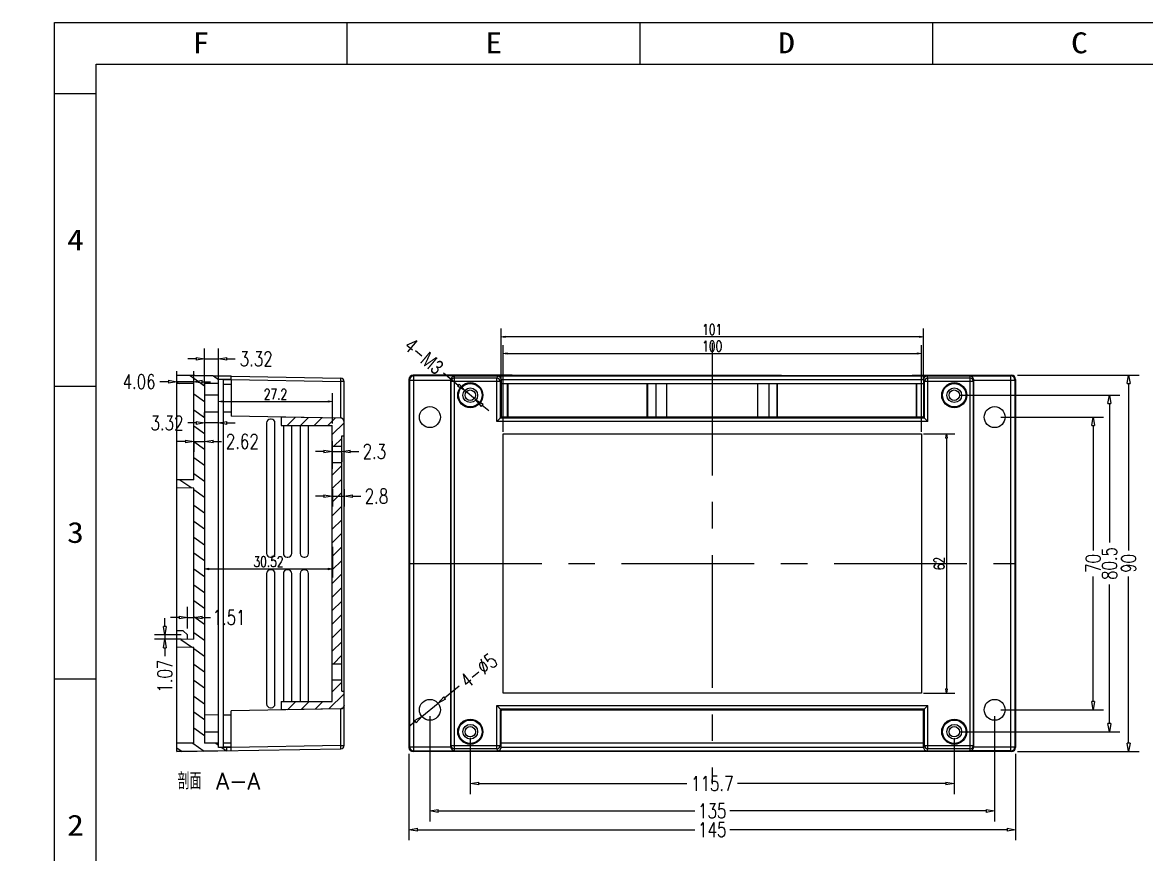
# Model space of a CAD drawing. Header units: millimetres. Extents: x 0 to 1526, y 0 to 688.
# Drawn here: x 1098.3 to 1367, y 489.3 to 688.3 of the extents above; entities that cross this region are included whole.
import ezdxf
from ezdxf.enums import TextEntityAlignment as Align

# ---------------------------------------------------------------- set-up
doc = ezdxf.new("R2010")
doc.units = ezdxf.units.MM
doc.header["$MEASUREMENT"] = 0
doc.linetypes.add('CENTER', pattern=[50.8, 31.75, -6.35, 6.35, -6.35])
doc.layers.get('0').update_dxf_attribs({"linetype": 'CONTINUOUS'})
doc.layers.get('Defpoints').update_dxf_attribs({"linetype": 'CONTINUOUS'})
doc.layers.add('02___PRT_ALL_AXES', color=7, linetype='CONTINUOUS')
doc.layers.add('dim', color=3, linetype='CONTINUOUS')
doc.styles.add('romans', font='romans.shx', dxfattribs={"width": 0.75, "bigfont": 'fangsong.shx'})
doc.styles.get("Standard").update_dxf_attribs({"font": 'txt', "bigfont": 'gbcbig.shx'})
doc.styles.add('TEXTSTYLE_0', font='txt', dxfattribs={"width": 0.8})
doc.dimstyles.new('D2', dxfattribs={"dimtxt": 2.5, "dimasz": 1, "dimexe": 2, "dimexo": 0.5, "dimgap": 0.5, "dimtad": 1, "dimzin": 0, "dimdsep": 46, "dimtxsty": 'romans', "dimblk": 'CLOSEDBLANK', "dimcen": 0, "dimclrd": 4, "dimclre": 4, "dimclrt": 3, "dimadec": 0, "dimazin": 0, "dimtfac": 1, "dimtdec": 4, "dimtofl": 0, "dimtmove": 0, "dimatfit": 3, "dimfxl": 0, "dimtolj": 1, "dimtzin": 0, "dimarcsym": 0})
doc.dimstyles.new('MSTD', dxfattribs={"dimtxt": 3.5, "dimasz": 2, "dimexe": 2.5, "dimexo": 1.5, "dimgap": 1, "dimtad": 0, "dimzin": 0, "dimdsep": 46, "dimtxsty": 'romans', "dimblk": 'CLOSEDBLANK', "dimcen": 0, "dimclrd": 92, "dimclre": 92, "dimclrt": 3, "dimadec": 0, "dimazin": 0, "dimtfac": 1, "dimtdec": 4, "dimtofl": 0, "dimtmove": 0, "dimatfit": 3, "dimfxl": 0, "dimtolj": 1, "dimtzin": 0, "dimarcsym": 0})

# ---------------------------------------------------------------- blocks, each defined once
blk = doc.blocks.new('_ClosedBlank')
at = {"color": 0, "linetype": 'ByBlock', "lineweight": -2}
for p, q in [((-1, 0.17), (0, 0)), ((-1, 0.17), (-1, -0.17)), ((0, 0), (-1, -0.17))]:
    blk.add_line(p, q, dxfattribs=at)
blk = doc.blocks.new('*D30')
at = {"layer": 'Defpoints', "color": 0}
for p in [(1174.7, 586.85), (1174.7, 585.7), (1172.4, 580.06)]:
    blk.add_point(p, dxfattribs=at)
at = {"layer": 'dim', "color": 92, "lineweight": -2}
for p, q in [((1172.4, 581.56), (1172.4, 588.2)), ((1170.4, 585.7), (1168.4, 585.7)), ((1172.4, 585.7), (1174.7, 585.7)), ((1174.7, 585.35), (1174.7, 583.2)), ((1176.7, 585.7), (1178.7, 585.7))]:
    blk.add_line(p, q, dxfattribs=at)
at = {"layer": 'dim', "color": 92, "lineweight": -2, "xscale": 2, "yscale": 2, "zscale": 2}
blk.add_blockref('_ClosedBlank', (1172.4, 585.7), dxfattribs=at)
at = {"layer": 'dim', "color": 92, "lineweight": -2, "xscale": 2, "yscale": 2, "zscale": 2, "rotation": 180}
blk.add_blockref('_ClosedBlank', (1174.7, 585.7), dxfattribs=at)
at = {"layer": 'dim', "color": 3, "insert": (1182.45, 585.7), "char_height": 3.5, "attachment_point": 5, "style": 'romans'}
blk.add_mtext('2.3', dxfattribs=at)
blk = doc.blocks.new('*D34')
at = {"layer": 'Defpoints', "color": 0}
for p in [(1172.4, 578.22), (1175.2, 578.22), (1175.2, 575.02)]:
    blk.add_point(p, dxfattribs=at)
at = {"layer": 'dim', "color": 92, "lineweight": -2}
for p, q in [((1170.4, 575.02), (1168.4, 575.02)), ((1172.4, 576.72), (1172.4, 572.52)), ((1172.4, 575.02), (1175.2, 575.02)), ((1175.2, 576.72), (1175.2, 572.52)), ((1177.2, 575.02), (1179.2, 575.02))]:
    blk.add_line(p, q, dxfattribs=at)
at = {"layer": 'dim', "color": 92, "lineweight": -2, "xscale": 2, "yscale": 2, "zscale": 2}
blk.add_blockref('_ClosedBlank', (1172.4, 575.02), dxfattribs=at)
at = {"layer": 'dim', "color": 92, "lineweight": -2, "xscale": 2, "yscale": 2, "zscale": 2, "rotation": 180}
blk.add_blockref('_ClosedBlank', (1175.2, 575.02), dxfattribs=at)
at = {"layer": 'dim', "color": 3, "insert": (1182.95, 575.02), "char_height": 3.5, "attachment_point": 5, "style": 'romans'}
blk.add_mtext('2.8', dxfattribs=at)
blk = doc.blocks.new('*D35')
at = {"layer": 'Defpoints', "color": 0}
for p in [(1139.26, 546.01), (1137.75, 541.86), (1139.26, 542.41)]:
    blk.add_point(p, dxfattribs=at)
at = {"layer": 'dim', "color": 92, "lineweight": -2}
for p, q in [((1137.75, 543.36), (1137.75, 548.51)), ((1139.26, 543.91), (1139.26, 548.51)), ((1135.75, 546.01), (1133.75, 546.01)), ((1137.75, 546.01), (1139.26, 546.01)), ((1141.26, 546.01), (1143.26, 546.01))]:
    blk.add_line(p, q, dxfattribs=at)
at = {"layer": 'dim', "color": 92, "lineweight": -2, "xscale": 2, "yscale": 2, "zscale": 2}
blk.add_blockref('_ClosedBlank', (1137.75, 546.01), dxfattribs=at)
at = {"layer": 'dim', "color": 92, "lineweight": -2, "xscale": 2, "yscale": 2, "zscale": 2, "rotation": 180}
blk.add_blockref('_ClosedBlank', (1139.26, 546.01), dxfattribs=at)
at = {"layer": 'dim', "color": 3, "insert": (1147.7, 546.01), "char_height": 3.5, "attachment_point": 5, "style": 'romans'}
blk.add_mtext('1.51', dxfattribs=at)
blk = doc.blocks.new('*D36')
at = {"layer": 'Defpoints', "color": 0}
for p in [(1145.2, 607.84), (1141.88, 600.11), (1145.2, 600.11)]:
    blk.add_point(p, dxfattribs=at)
at = {"layer": 'dim', "color": 92, "lineweight": -2}
for p, q in [((1141.88, 601.61), (1141.88, 610.34)), ((1145.2, 601.61), (1145.2, 610.34)), ((1139.88, 607.84), (1137.88, 607.84)), ((1141.88, 607.84), (1145.2, 607.84)), ((1147.2, 607.84), (1149.2, 607.84))]:
    blk.add_line(p, q, dxfattribs=at)
at = {"layer": 'dim', "color": 92, "lineweight": -2, "xscale": 2, "yscale": 2, "zscale": 2}
blk.add_blockref('_ClosedBlank', (1141.88, 607.84), dxfattribs=at)
at = {"layer": 'dim', "color": 92, "lineweight": -2, "xscale": 2, "yscale": 2, "zscale": 2, "rotation": 180}
blk.add_blockref('_ClosedBlank', (1145.2, 607.84), dxfattribs=at)
at = {"layer": 'dim', "color": 3, "insert": (1154.2, 607.84), "char_height": 3.5, "attachment_point": 5, "style": 'romans'}
blk.add_mtext('3.32', dxfattribs=at)
blk = doc.blocks.new('*D37')
at = {"layer": 'Defpoints', "color": 0}
for p in [(1139.26, 589.68), (1141.88, 589.68), (1141.88, 588.1)]:
    blk.add_point(p, dxfattribs=at)
at = {"layer": 'dim', "color": 92, "lineweight": -2}
for p, q in [((1137.26, 588.1), (1135.26, 588.1)), ((1139.26, 588.18), (1139.26, 585.6)), ((1139.26, 588.1), (1141.88, 588.1)), ((1141.88, 588.18), (1141.88, 585.6)), ((1143.88, 588.1), (1145.88, 588.1))]:
    blk.add_line(p, q, dxfattribs=at)
at = {"layer": 'dim', "color": 92, "lineweight": -2, "xscale": 2, "yscale": 2, "zscale": 2}
blk.add_blockref('_ClosedBlank', (1139.26, 588.1), dxfattribs=at)
at = {"layer": 'dim', "color": 92, "lineweight": -2, "xscale": 2, "yscale": 2, "zscale": 2, "rotation": 180}
blk.add_blockref('_ClosedBlank', (1141.88, 588.1), dxfattribs=at)
at = {"layer": 'dim', "color": 3, "insert": (1150.88, 588.1), "char_height": 3.5, "attachment_point": 5, "style": 'romans'}
blk.add_mtext('2.62', dxfattribs=at)
blk = doc.blocks.new('*D38')
at = {"layer": 'Defpoints', "color": 0}
for p in [(1141.88, 592.51), (1141.88, 592.51), (1145.2, 592.51)]:
    blk.add_point(p, dxfattribs=at)
at = {"layer": 'dim', "color": 92, "lineweight": -2}
for p, q in [((1141.88, 594.01), (1141.88, 595.01)), ((1145.2, 594.01), (1145.2, 595.01)), ((1139.88, 592.51), (1137.88, 592.51)), ((1145.2, 592.51), (1141.88, 592.51)), ((1147.2, 592.51), (1149.2, 592.51))]:
    blk.add_line(p, q, dxfattribs=at)
at = {"layer": 'dim', "color": 92, "lineweight": -2, "xscale": 2, "yscale": 2, "zscale": 2}
blk.add_blockref('_ClosedBlank', (1141.88, 592.51), dxfattribs=at)
at = {"layer": 'dim', "color": 92, "lineweight": -2, "xscale": 2, "yscale": 2, "zscale": 2, "rotation": 180}
blk.add_blockref('_ClosedBlank', (1145.2, 592.51), dxfattribs=at)
at = {"layer": 'dim', "color": 3, "insert": (1132.88, 592.51), "char_height": 3.5, "attachment_point": 5, "style": 'romans'}
blk.add_mtext('3.32', dxfattribs=at)
blk = doc.blocks.new('*D39')
at = {"layer": 'Defpoints', "color": 0}
for p in [(1135.2, 602.39), (1135.2, 597.82), (1139.26, 597.82)]:
    blk.add_point(p, dxfattribs=at)
at = {"layer": 'dim', "color": 92, "lineweight": -2}
for p, q in [((1135.2, 599.32), (1135.2, 604.89)), ((1139.26, 599.32), (1139.26, 604.89)), ((1133.2, 602.39), (1131.2, 602.39)), ((1139.26, 602.39), (1135.2, 602.39)), ((1141.26, 602.39), (1143.26, 602.39))]:
    blk.add_line(p, q, dxfattribs=at)
at = {"layer": 'dim', "color": 92, "lineweight": -2, "xscale": 2, "yscale": 2, "zscale": 2}
blk.add_blockref('_ClosedBlank', (1135.2, 602.39), dxfattribs=at)
at = {"layer": 'dim', "color": 92, "lineweight": -2, "xscale": 2, "yscale": 2, "zscale": 2, "rotation": 180}
blk.add_blockref('_ClosedBlank', (1139.26, 602.39), dxfattribs=at)
at = {"layer": 'dim', "color": 3, "insert": (1126.2, 602.39), "char_height": 3.5, "attachment_point": 5, "style": 'romans'}
blk.add_mtext('4.06', dxfattribs=at)
blk = doc.blocks.new('*D40')
at = {"layer": 'Defpoints', "color": 0}
for p in [(1330.72, 593.92), (1330.72, 523.92), (1354.28, 523.92)]:
    blk.add_point(p, dxfattribs=at)
at = {"layer": 'dim', "color": 92, "lineweight": -2}
for p, q in [((1332.22, 593.92), (1356.78, 593.92)), ((1354.28, 591.92), (1354.28, 562.04)), ((1354.28, 525.92), (1354.28, 555.79)), ((1332.22, 523.92), (1356.78, 523.92))]:
    blk.add_line(p, q, dxfattribs=at)
at = {"layer": 'dim', "color": 92, "lineweight": -2, "xscale": 2, "yscale": 2, "zscale": 2}
for p, rotation in [((1354.28, 593.92), 90), ((1354.28, 523.92), 270)]:
    blk.add_blockref('_ClosedBlank', p, dxfattribs=dict(at, rotation=rotation))
at = {"layer": 'dim', "color": 3, "insert": (1354.28, 558.92), "char_height": 3.5, "attachment_point": 5, "rotation": 90, "style": 'romans'}
blk.add_mtext('70', dxfattribs=at)
blk = doc.blocks.new('*D31')
at = {"layer": 'Defpoints', "color": 0}
for p in [(1321.07, 599.17), (1321.07, 518.67), (1358.16, 518.67)]:
    blk.add_point(p, dxfattribs=at)
at = {"layer": 'dim', "color": 92, "lineweight": -2}
for p, q in [((1322.57, 599.17), (1360.66, 599.17)), ((1358.16, 597.17), (1358.16, 563.92)), ((1358.16, 520.67), (1358.16, 553.92)), ((1322.57, 518.67), (1360.66, 518.67))]:
    blk.add_line(p, q, dxfattribs=at)
at = {"layer": 'dim', "color": 92, "lineweight": -2, "xscale": 2, "yscale": 2, "zscale": 2}
for p, rotation in [((1358.16, 599.17), 90), ((1358.16, 518.67), 270)]:
    blk.add_blockref('_ClosedBlank', p, dxfattribs=dict(at, rotation=rotation))
at = {"layer": 'dim', "color": 3, "insert": (1358.16, 558.92), "char_height": 3.5, "attachment_point": 5, "rotation": 90, "style": 'romans'}
blk.add_mtext('80.5', dxfattribs=at)
blk = doc.blocks.new('*D41')
at = {"layer": 'Defpoints', "color": 0}
for p in [(1334.72, 603.92), (1334.72, 513.92), (1362.75, 513.92)]:
    blk.add_point(p, dxfattribs=at)
at = {"layer": 'dim', "color": 92, "lineweight": -2}
for p, q in [((1336.22, 603.92), (1365.25, 603.92)), ((1362.75, 601.92), (1362.75, 562.04)), ((1362.75, 515.92), (1362.75, 555.79)), ((1336.22, 513.92), (1365.25, 513.92))]:
    blk.add_line(p, q, dxfattribs=at)
at = {"layer": 'dim', "color": 92, "lineweight": -2, "xscale": 2, "yscale": 2, "zscale": 2}
for p, rotation in [((1362.75, 603.92), 90), ((1362.75, 513.92), 270)]:
    blk.add_blockref('_ClosedBlank', p, dxfattribs=dict(at, rotation=rotation))
at = {"layer": 'dim', "color": 3, "insert": (1362.75, 558.92), "char_height": 3.5, "attachment_point": 5, "rotation": 90, "style": 'romans'}
blk.add_mtext('90', dxfattribs=at)
blk = doc.blocks.new('*D42')
at = {"layer": 'Defpoints', "color": 0}
for p in [(1205.38, 518.68), (1321.08, 518.67), (1321.08, 506.28)]:
    blk.add_point(p, dxfattribs=at)
at = {"layer": 'dim', "color": 92, "lineweight": -2}
for p, q in [((1205.38, 517.18), (1205.38, 503.78)), ((1321.08, 517.17), (1321.08, 503.78)), ((1207.38, 506.28), (1257.17, 506.28)), ((1319.08, 506.28), (1269.29, 506.28))]:
    blk.add_line(p, q, dxfattribs=at)
at = {"layer": 'dim', "color": 92, "lineweight": -2, "xscale": 2, "yscale": 2, "zscale": 2, "rotation": 180}
blk.add_blockref('_ClosedBlank', (1205.38, 506.28), dxfattribs=at)
at = {"layer": 'dim', "color": 92, "lineweight": -2, "xscale": 2, "yscale": 2, "zscale": 2}
blk.add_blockref('_ClosedBlank', (1321.08, 506.28), dxfattribs=at)
at = {"layer": 'dim', "color": 3, "insert": (1263.23, 506.28), "char_height": 3.5, "attachment_point": 5, "style": 'romans'}
blk.add_mtext('115.7', dxfattribs=at)
blk = doc.blocks.new('*D43')
at = {"layer": 'Defpoints', "color": 0}
for p in [(1195.72, 523.92), (1330.72, 523.92), (1330.72, 499.73)]:
    blk.add_point(p, dxfattribs=at)
at = {"layer": 'dim', "color": 92, "lineweight": -2}
for p, q in [((1195.72, 522.42), (1195.72, 497.23)), ((1330.72, 522.42), (1330.72, 497.23)), ((1197.72, 499.73), (1259.04, 499.73)), ((1328.72, 499.73), (1267.41, 499.73))]:
    blk.add_line(p, q, dxfattribs=at)
at = {"layer": 'dim', "color": 92, "lineweight": -2, "xscale": 2, "yscale": 2, "zscale": 2, "rotation": 180}
blk.add_blockref('_ClosedBlank', (1195.72, 499.73), dxfattribs=at)
at = {"layer": 'dim', "color": 92, "lineweight": -2, "xscale": 2, "yscale": 2, "zscale": 2}
blk.add_blockref('_ClosedBlank', (1330.72, 499.73), dxfattribs=at)
at = {"layer": 'dim', "color": 3, "insert": (1263.22, 499.73), "char_height": 3.5, "attachment_point": 5, "style": 'romans'}
blk.add_mtext('135', dxfattribs=at)
blk = doc.blocks.new('*D44')
at = {"layer": 'Defpoints', "color": 0}
for p in [(1190.72, 514.92), (1335.72, 514.92), (1335.72, 495.25)]:
    blk.add_point(p, dxfattribs=at)
at = {"layer": 'dim', "color": 92, "lineweight": -2}
for p, q in [((1190.72, 513.42), (1190.72, 492.75)), ((1335.72, 513.42), (1335.72, 492.75)), ((1192.72, 495.25), (1259.04, 495.25)), ((1333.72, 495.25), (1267.41, 495.25))]:
    blk.add_line(p, q, dxfattribs=at)
at = {"layer": 'dim', "color": 92, "lineweight": -2, "xscale": 2, "yscale": 2, "zscale": 2, "rotation": 180}
blk.add_blockref('_ClosedBlank', (1190.72, 495.25), dxfattribs=at)
at = {"layer": 'dim', "color": 92, "lineweight": -2, "xscale": 2, "yscale": 2, "zscale": 2}
blk.add_blockref('_ClosedBlank', (1335.72, 495.25), dxfattribs=at)
at = {"layer": 'dim', "color": 3, "insert": (1263.22, 495.25), "char_height": 3.5, "attachment_point": 5, "style": 'romans'}
blk.add_mtext('145', dxfattribs=at)
blk = doc.blocks.new('*D49')
at = {"layer": 'Defpoints', "color": 0}
for p in [(1197.67, 525.48), (1193.78, 522.35)]:
    blk.add_point(p, dxfattribs=at)
at = {"layer": 'dim', "color": 92, "lineweight": -2}
for p, q in [((1202.75, 529.57), (1199.23, 526.74)), ((1193.78, 522.35), (1197.67, 525.48)), ((1192.22, 521.09), (1190.66, 519.84))]:
    blk.add_line(p, q, dxfattribs=at)
at = {"layer": 'dim', "color": 92, "lineweight": -2, "xscale": 2, "yscale": 2, "zscale": 2}
for p, rotation in [((1197.67, 525.48), 218.8343885029743), ((1193.78, 522.35), 38.83438850297432)]:
    blk.add_blockref('_ClosedBlank', p, dxfattribs=dict(at, rotation=rotation))
at = {"layer": 'dim', "color": 3, "insert": (1207.37, 533.29), "char_height": 3.5, "attachment_point": 5, "rotation": 38.8344, "style": 'romans'}
blk.add_mtext('4-∅5', dxfattribs=at)
blk = doc.blocks.new('*D50')
at = {"layer": 'Defpoints', "color": 0}
for p in [(1204.04, 600.28), (1206.72, 598.03)]:
    blk.add_point(p, dxfattribs=at)
at = {"layer": 'dim', "color": 92, "lineweight": -2}
for p, q in [((1198.99, 604.51), (1202.5, 601.56)), ((1206.72, 598.03), (1204.04, 600.28)), ((1208.25, 596.75), (1209.79, 595.46))]:
    blk.add_line(p, q, dxfattribs=at)
at = {"layer": 'dim', "color": 92, "lineweight": -2, "xscale": 2, "yscale": 2, "zscale": 2}
for p, rotation in [((1204.04, 600.28), 320.0560604423461), ((1206.72, 598.03), 140.0560604423461)]:
    blk.add_blockref('_ClosedBlank', p, dxfattribs=dict(at, rotation=rotation))
at = {"layer": 'dim', "color": 3, "insert": (1194.27, 608.46), "char_height": 3.5, "attachment_point": 5, "rotation": 320.0561, "style": 'romans'}
blk.add_mtext('4-{\\fArial|b0|i0|c0|p32;M3}', dxfattribs=at)
blk = doc.blocks.new('*D51')
at = {"layer": 'Defpoints', "color": 0}
for p in [(1132.35, 540.78), (1137.75, 541.86), (1137.75, 540.78)]:
    blk.add_point(p, dxfattribs=at)
at = {"layer": 'dim', "color": 92, "lineweight": -2}
for p, q in [((1132.35, 543.86), (1132.35, 545.86)), ((1136.25, 541.86), (1129.85, 541.86)), ((1136.25, 540.78), (1129.85, 540.78)), ((1132.35, 541.86), (1132.35, 540.78)), ((1132.35, 538.78), (1132.35, 536.78))]:
    blk.add_line(p, q, dxfattribs=at)
at = {"layer": 'dim', "color": 92, "lineweight": -2, "xscale": 2, "yscale": 2, "zscale": 2}
for p, rotation in [((1132.35, 541.86), 270), ((1132.35, 540.78), 90)]:
    blk.add_blockref('_ClosedBlank', p, dxfattribs=dict(at, rotation=rotation))
at = {"layer": 'dim', "color": 3, "insert": (1132.35, 531.97), "char_height": 3.5, "attachment_point": 5, "rotation": 90, "style": 'romans'}
blk.add_mtext('1.07', dxfattribs=at)
blk = doc.blocks.new('SUN_6HWZ35TKXU86YGHH1AY77V3D6FJ')
at = {"color": 7, "linetype": 'Continuous'}
for p, q in [((-420, 297), (0, 297)), ((-420, 0), (-420, 297)), ((-350, 287), (-350, 297)), ((-280, 287), (-280, 297)), ((-210, 287), (-210, 297)), ((-410, 287), (-10, 287)), ((-410, 10), (-410, 287)), ((-420, 280), (-410, 280)), ((-420, 210), (-410, 210)), ((-420, 140), (-410, 140))]:
    blk.add_line(p, q, dxfattribs=at)
at = {"color": 2, "style": 'TEXTSTYLE_0'}
for s, width, p, p2 in [('F', 0.937143, (-386.98, 289.63), (-382.98, 289.63)), ('E', 0.858217, (-316.98, 289.63), (-312.98, 289.63)), ('D', 0.792749, (-246.98, 289.63), (-242.98, 289.63)), ('C', 0.792749, (-176.98, 289.63), (-172.98, 289.63)), ('4', 1.030029, (-416.95, 242.54), (-412.95, 242.54)), ('3', 1.030029, (-416.95, 172.54), (-412.95, 172.54)), ('2', 1.030029, (-416.95, 102.54), (-412.95, 102.54))]:
    blk.add_text(s, height=5, dxfattribs=dict(at, width=width)).set_placement(p, p2, align=Align.FIT)
blk = doc.blocks.new('*D52')
at = {"layer": 'Defpoints', "color": 0}
for p in [(1141.88, 563.4), (1172.4, 563.4), (1172.4, 557.6)]:
    blk.add_point(p, dxfattribs=at)
at = {"layer": 'dim', "color": 4, "lineweight": -2}
for p, q in [((1141.88, 562.9), (1141.88, 555.6)), ((1172.4, 562.9), (1172.4, 555.6)), ((1142.88, 557.6), (1171.4, 557.6))]:
    blk.add_line(p, q, dxfattribs=at)
at = {"layer": 'dim', "color": 4, "lineweight": -2, "rotation": 180}
blk.add_blockref('_ClosedBlank', (1141.88, 557.6), dxfattribs=at)
at = {"layer": 'dim', "color": 4, "lineweight": -2}
blk.add_blockref('_ClosedBlank', (1172.4, 557.6), dxfattribs=at)
at = {"layer": 'dim', "color": 3, "insert": (1157.14, 559.35), "char_height": 2.5, "attachment_point": 5, "style": 'romans'}
blk.add_mtext('30.52', dxfattribs=at)
blk = doc.blocks.new('*D54')
at = {"layer": 'Defpoints', "color": 0}
for p in [(1172.4, 597.65), (1145.2, 595.16), (1172.4, 591.92)]:
    blk.add_point(p, dxfattribs=at)
at = {"layer": 'dim', "color": 4, "lineweight": -2}
for p, q in [((1145.2, 595.66), (1145.2, 599.65)), ((1172.4, 592.42), (1172.4, 599.65)), ((1146.2, 597.65), (1171.4, 597.65))]:
    blk.add_line(p, q, dxfattribs=at)
at = {"layer": 'dim', "color": 4, "lineweight": -2, "rotation": 180}
blk.add_blockref('_ClosedBlank', (1145.2, 597.65), dxfattribs=at)
at = {"layer": 'dim', "color": 4, "lineweight": -2}
blk.add_blockref('_ClosedBlank', (1172.4, 597.65), dxfattribs=at)
at = {"layer": 'dim', "color": 3, "insert": (1158.8, 599.4), "char_height": 2.5, "attachment_point": 5, "style": 'romans'}
blk.add_mtext('27.2', dxfattribs=at)
blk = doc.blocks.new('*D55')
at = {"layer": 'Defpoints', "color": 0}
for p in [(1313.22, 609.12), (1213.22, 589.92), (1313.22, 589.92)]:
    blk.add_point(p, dxfattribs=at)
at = {"layer": 'dim', "color": 4, "lineweight": -2}
for p, q in [((1213.22, 590.42), (1213.22, 611.12)), ((1313.22, 590.42), (1313.22, 611.12)), ((1214.22, 609.12), (1312.22, 609.12))]:
    blk.add_line(p, q, dxfattribs=at)
at = {"layer": 'dim', "color": 4, "lineweight": -2, "rotation": 180}
blk.add_blockref('_ClosedBlank', (1213.22, 609.12), dxfattribs=at)
at = {"layer": 'dim', "color": 4, "lineweight": -2}
blk.add_blockref('_ClosedBlank', (1313.22, 609.12), dxfattribs=at)
at = {"layer": 'dim', "color": 3, "insert": (1263.22, 610.87), "char_height": 2.5, "attachment_point": 5, "style": 'romans'}
blk.add_mtext('100', dxfattribs=at)
blk = doc.blocks.new('*D56')
at = {"layer": 'Defpoints', "color": 0}
for p in [(1313.22, 589.92), (1313.22, 527.92), (1319.2, 527.92)]:
    blk.add_point(p, dxfattribs=at)
at = {"layer": 'dim', "color": 4, "lineweight": -2}
for p, q in [((1313.72, 589.92), (1321.2, 589.92)), ((1319.2, 588.92), (1319.2, 528.92)), ((1313.72, 527.92), (1321.2, 527.92))]:
    blk.add_line(p, q, dxfattribs=at)
for p, rotation in [((1319.2, 589.92), 90), ((1319.2, 527.92), 270)]:
    blk.add_blockref('_ClosedBlank', p, dxfattribs=dict(at, rotation=rotation))
at = {"layer": 'dim', "color": 3, "insert": (1317.45, 558.92), "char_height": 2.5, "attachment_point": 5, "rotation": 90, "style": 'romans'}
blk.add_mtext('62', dxfattribs=at)
blk = doc.blocks.new('*D57')
at = {"layer": 'Defpoints', "color": 0}
for p in [(1212.72, 613.12), (1212.72, 601.92), (1313.72, 602.33)]:
    blk.add_point(p, dxfattribs=at)
at = {"layer": 'dim', "color": 4, "lineweight": -2}
for p, q in [((1212.72, 602.42), (1212.72, 615.12)), ((1312.72, 613.12), (1213.72, 613.12)), ((1313.72, 602.83), (1313.72, 615.12))]:
    blk.add_line(p, q, dxfattribs=at)
at = {"layer": 'dim', "color": 4, "lineweight": -2, "rotation": 180}
blk.add_blockref('_ClosedBlank', (1212.72, 613.12), dxfattribs=at)
at = {"layer": 'dim', "color": 4, "lineweight": -2}
blk.add_blockref('_ClosedBlank', (1313.72, 613.12), dxfattribs=at)
at = {"layer": 'dim', "color": 3, "insert": (1263.22, 614.87), "char_height": 2.5, "attachment_point": 5, "style": 'romans'}
blk.add_mtext('101', dxfattribs=at)

msp = doc.modelspace()

# ---------------------------------------------------------------- hatches: boundary and pattern name
h = msp.add_hatch()
h.set_pattern_fill('DEFAULT__1', color=2, scale=3.115165, angle=325, style=0)
h.set_pattern_definition([(325, (1063.8542, 306.1904), (1.786785, 2.551794), [])])
h.paths.add_polyline_path([(1139.26, 540.808), (1135.195, 540.737), (1135.195, 538.899), (1139.26, 538.828), (1139.26, 515.916), (1135.195, 515.916), (1135.195, 513.916), (1147.195, 514.126), (1147.195, 514.916), (1145.195, 514.916), (1145.195, 515.916), (1141.875, 515.916), (1141.875, 601.916), (1145.195, 601.916), (1145.195, 602.916), (1148.195, 602.916), (1148.195, 603.689), (1135.195, 603.916), (1135.195, 601.916), (1139.26, 601.916), (1139.26, 578.936), (1135.195, 578.936), (1135.195, 577.027), (1139.26, 576.956)])
h = msp.add_hatch()
h.set_pattern_fill('A', color=2, scale=2.292206, angle=45, style=0)
h.set_pattern_definition([(45, (1063.8542, 306.1904), (-1.620835, 1.620835), [])])
edge = h.paths.add_edge_path()
edge.add_spline(control_points=[(1175.195, 524.964), (1175.195, 524.502), (1174.871, 524.172), (1174.409, 524.164)], knot_values=[0, 0, 0, 0, 1, 1, 1, 1], degree=3, periodic=0)
edge.add_line((1174.409, 524.164), (1160.195, 523.916))
edge.add_line((1160.195, 523.916), (1160.195, 525.916))
edge.add_line((1160.195, 525.916), (1172.395, 525.916))
edge.add_line((1172.395, 525.916), (1172.395, 530.98))
edge.add_line((1172.395, 530.98), (1174.695, 530.98))
edge.add_line((1174.695, 530.98), (1174.695, 528.416))
edge.add_line((1174.695, 528.416), (1175.195, 528.416))
edge.add_line((1175.195, 528.416), (1175.195, 524.964))
edge = h.paths.add_edge_path()
edge.add_line((1174.695, 589.416), (1175.195, 589.416))
edge.add_line((1175.195, 589.416), (1175.195, 592.868))
edge.add_spline(control_points=[(1175.195, 592.868), (1175.195, 593.33), (1174.871, 593.66), (1174.409, 593.668)], knot_values=[0, 0, 0, 0, 1, 1, 1, 1], degree=3, periodic=0)
edge.add_line((1174.409, 593.668), (1160.195, 593.916))
edge.add_line((1160.195, 593.916), (1160.195, 591.916))
edge.add_line((1160.195, 591.916), (1172.395, 591.916))
edge.add_line((1172.395, 591.916), (1172.395, 586.853))
edge.add_line((1172.395, 586.853), (1174.695, 586.853))
edge.add_line((1174.695, 586.853), (1174.695, 589.416))
h.paths.add_polyline_path([(1172.395, 534.853), (1172.395, 582.98), (1174.695, 582.98), (1174.695, 534.853)])

# ---------------------------------------------------------------- linework, layer by layer
at = {"color": 6, "linetype": 'CENTER'}
for p, q in [((1263.223, 611.716), (1263.223, 506.116)), ((1190.723, 558.916), (1335.723, 558.916))]:
    msp.add_line(p, q, dxfattribs=at)
at = {"color": 7, "linetype": 'Continuous'}
for p, q in [((1135.195, 601.916), (1135.195, 603.916)), ((1148.195, 603.689), (1135.195, 603.916)), ((1135.195, 513.916), (1135.195, 603.916)), ((1135.195, 603.916), (1174.409, 603.232)), ((1139.26, 601.916), (1135.195, 601.916)), ((1139.26, 601.916), (1135.195, 601.916)), ((1139.26, 578.936), (1139.26, 601.916)), ((1139.26, 578.936), (1139.26, 601.916)), ((1145.195, 601.916), (1141.875, 601.916)), ((1141.875, 601.916), (1141.875, 515.916)), ((1141.875, 601.916), (1141.875, 515.916)), ((1145.195, 601.916), (1141.875, 601.916)), ((1148.195, 602.916), (1145.195, 602.916)), ((1145.195, 601.916), (1145.195, 602.916)), ((1145.195, 514.916), (1145.195, 602.916)), ((1148.195, 602.916), (1145.195, 602.916)), ((1146.395, 515.016), (1146.395, 602.816)), ((1148.195, 602.816), (1146.395, 602.816)), ((1148.195, 602.916), (1148.195, 603.689)), ((1148.195, 602.916), (1148.195, 603.689)), ((1148.195, 602.889), (1148.195, 594.126)), ((1148.195, 602.889), (1174.402, 602.432)), ((1174.402, 593.668), (1174.402, 602.432)), ((1175.195, 602.432), (1174.402, 602.432)), ((1175.195, 515.401), (1175.195, 602.432)), ((1190.723, 602.916), (1190.723, 514.916)), ((1190.723, 602.916), (1190.88, 602.759)), ((1190.88, 602.759), (1190.88, 515.074)), ((1190.88, 602.759), (1200.723, 602.759)), ((1191.723, 603.916), (1191.88, 603.759)), ((1215.406, 603.916), (1191.723, 603.916)), ((1191.88, 514.074), (1191.88, 603.759)), ((1201.706, 603.759), (1191.88, 603.759)), ((1200.723, 515.091), (1200.723, 602.742)), ((1200.775, 602.69), (1200.723, 602.742)), ((1200.775, 514.943), (1200.775, 602.889)), ((1212.494, 602.432), (1200.775, 602.432)), ((1201.575, 514.143), (1201.575, 603.689)), ((1324.871, 603.689), (1201.575, 603.689)), ((1211.694, 603.232), (1201.575, 603.232)), ((1201.775, 603.689), (1201.706, 603.759)), ((1211.694, 603.232), (1211.923, 603.689)), ((1211.694, 592.868), (1211.694, 603.232)), ((1212.494, 602.432), (1212.723, 602.889)), ((1212.494, 602.432), (1212.494, 593.668)), ((1212.723, 602.916), (1313.723, 602.916)), ((1212.723, 602.889), (1212.723, 594.126)), ((1212.723, 601.916), (1313.723, 601.916)), ((1214.289, 593.916), (1214.289, 601.916)), ((1214.426, 593.916), (1214.426, 601.916)), ((1215.406, 603.845), (1215.406, 603.916)), ((1246.656, 603.845), (1215.406, 603.845)), ((1246.656, 603.845), (1246.656, 603.916)), ((1246.656, 603.916), (1279.79, 603.916)), ((1247.636, 593.916), (1247.636, 601.916)), ((1247.773, 601.916), (1247.773, 593.916)), ((1249.703, 601.916), (1249.703, 593.916)), ((1252.358, 593.916), (1252.358, 601.916)), ((1274.088, 593.916), (1274.088, 601.916)), ((1276.743, 601.916), (1276.743, 593.916)), ((1278.673, 601.916), (1278.673, 593.916)), ((1278.81, 593.916), (1278.81, 601.916)), ((1279.79, 603.845), (1279.79, 603.916)), ((1279.79, 603.845), (1311.04, 603.845)), ((1311.04, 603.916), (1334.723, 603.916)), ((1311.04, 603.845), (1311.04, 603.916)), ((1312.02, 593.916), (1312.02, 601.916)), ((1312.157, 593.916), (1312.157, 601.916)), ((1313.723, 602.889), (1313.723, 594.126)), ((1313.723, 602.889), (1313.952, 602.432)), ((1325.671, 602.432), (1313.952, 602.432)), ((1313.952, 593.668), (1313.952, 602.432)), ((1314.523, 603.689), (1314.752, 603.232)), ((1324.871, 603.232), (1314.752, 603.232)), ((1314.752, 592.868), (1314.752, 603.232)), ((1324.671, 603.689), (1324.74, 603.759)), ((1324.74, 603.759), (1334.566, 603.759)), ((1324.871, 514.143), (1324.871, 603.689)), ((1325.671, 514.943), (1325.671, 602.889)), ((1325.671, 602.69), (1325.723, 602.742)), ((1325.723, 602.759), (1335.566, 602.759)), ((1325.723, 515.091), (1325.723, 602.742)), ((1334.723, 603.916), (1334.566, 603.759)), ((1334.566, 514.074), (1334.566, 603.759)), ((1335.723, 602.916), (1335.566, 602.759)), ((1335.566, 602.759), (1335.566, 515.074)), ((1335.723, 602.916), (1335.723, 514.916)), ((1146.395, 601.789), (1148.195, 601.789)), ((1145.195, 599.156), (1141.875, 599.156)), ((1141.875, 595.146), (1145.195, 595.164)), ((1146.395, 595.164), (1148.195, 595.164)), ((1174.409, 593.668), (1148.195, 594.126)), ((1160.195, 593.916), (1160.195, 591.916)), ((1174.409, 593.668), (1160.195, 593.916)), ((1160.195, 593.916), (1160.195, 591.916)), ((1212.494, 593.668), (1212.723, 594.126)), ((1313.828, 593.916), (1212.618, 593.916)), ((1313.952, 593.668), (1313.723, 594.126)), ((1156.691, 592.516), (1156.691, 561.316)), ((1157.791, 593.416), (1157.591, 593.416)), ((1158.691, 561.316), (1158.691, 592.516)), ((1160.195, 591.916), (1172.395, 591.916)), ((1160.195, 591.916), (1172.395, 591.916)), ((1160.691, 591.916), (1160.691, 561.316)), ((1162.691, 561.316), (1162.691, 591.916)), ((1164.691, 591.916), (1164.691, 561.316)), ((1166.691, 561.316), (1166.691, 591.916)), ((1172.395, 586.853), (1172.395, 591.916)), ((1172.395, 583.041), (1172.395, 591.916)), ((1175.195, 589.416), (1175.195, 592.868)), ((1314.752, 592.868), (1211.694, 592.868)), ((1313.952, 593.668), (1212.494, 593.668)), ((1174.695, 589.416), (1175.195, 589.416)), ((1174.695, 586.853), (1174.695, 589.416)), ((1174.695, 528.416), (1174.695, 589.416)), ((1174.695, 589.416), (1175.195, 589.416)), ((1174.695, 586.853), (1172.395, 586.853)), ((1174.695, 586.853), (1172.395, 586.853)), ((1172.395, 534.853), (1172.395, 582.98)), ((1174.695, 582.98), (1172.395, 582.98)), ((1172.395, 531.041), (1172.395, 582.98)), ((1174.695, 582.98), (1172.395, 582.98)), ((1174.695, 534.853), (1174.695, 582.98)), ((1135.195, 577.027), (1135.195, 578.936)), ((1139.26, 578.936), (1135.195, 578.936)), ((1139.26, 578.936), (1135.195, 578.936)), ((1139.26, 576.956), (1135.195, 577.027)), ((1139.26, 576.956), (1135.195, 577.027)), ((1139.26, 540.808), (1139.26, 576.956)), ((1139.26, 540.808), (1139.26, 576.956)), ((1157.591, 560.416), (1157.791, 560.416)), ((1161.591, 560.416), (1161.791, 560.416)), ((1165.591, 560.416), (1165.791, 560.416)), ((1156.691, 556.516), (1156.691, 525.316)), ((1157.791, 557.416), (1157.591, 557.416)), ((1158.691, 525.316), (1158.691, 556.516)), ((1160.691, 556.516), (1160.691, 525.916)), ((1161.791, 557.416), (1161.591, 557.416)), ((1162.691, 525.916), (1162.691, 556.516)), ((1164.691, 556.516), (1164.691, 525.916)), ((1165.791, 557.416), (1165.591, 557.416)), ((1166.691, 525.916), (1166.691, 556.516)), ((1136.745, 542.845), (1135.195, 542.818)), ((1137.751, 541.856), (1136.745, 542.845)), ((1139.26, 540.808), (1135.195, 540.737)), ((1139.26, 540.808), (1135.195, 540.737)), ((1135.195, 538.899), (1135.195, 540.737)), ((1137.751, 540.782), (1137.751, 541.856)), ((1139.26, 538.828), (1135.195, 538.899)), ((1139.26, 538.828), (1135.195, 538.899)), ((1139.26, 515.916), (1139.26, 538.828)), ((1139.26, 515.916), (1139.26, 538.828)), ((1174.695, 534.853), (1172.395, 534.853)), ((1174.695, 534.853), (1172.395, 534.853)), ((1172.395, 525.916), (1172.395, 530.98)), ((1174.695, 530.98), (1172.395, 530.98)), ((1174.695, 530.98), (1172.395, 530.98)), ((1172.395, 525.916), (1172.395, 530.98)), ((1174.695, 528.416), (1174.695, 530.98)), ((1174.695, 528.416), (1175.195, 528.416)), ((1174.695, 528.416), (1175.195, 528.416)), ((1175.195, 524.964), (1175.195, 528.416)), ((1174.409, 524.164), (1148.195, 523.707)), ((1157.591, 524.416), (1157.791, 524.416)), ((1160.195, 525.916), (1160.195, 523.916)), ((1160.195, 525.916), (1172.395, 525.916)), ((1160.195, 525.916), (1172.395, 525.916)), ((1160.195, 525.916), (1160.195, 523.916)), ((1174.409, 524.164), (1160.195, 523.916)), ((1174.402, 515.401), (1174.402, 524.164)), ((1211.694, 514.601), (1211.694, 524.964)), ((1211.694, 524.964), (1314.752, 524.964)), ((1212.494, 524.164), (1212.723, 523.707)), ((1212.494, 524.164), (1212.494, 515.401)), ((1212.494, 524.164), (1313.952, 524.164)), ((1313.723, 523.707), (1313.952, 524.164)), ((1313.952, 515.401), (1313.952, 524.164)), ((1314.752, 514.601), (1314.752, 524.964)), ((1145.195, 522.669), (1141.875, 522.686)), ((1148.195, 522.669), (1146.395, 522.669)), ((1148.195, 514.143), (1148.195, 523.707)), ((1212.618, 523.916), (1313.828, 523.916)), ((1212.723, 514.943), (1212.723, 523.707)), ((1313.723, 514.943), (1313.723, 523.707)), ((1141.875, 518.676), (1145.195, 518.676)), ((1135.195, 513.916), (1135.195, 515.916)), ((1139.26, 515.916), (1135.195, 515.916)), ((1139.26, 515.916), (1135.195, 515.916)), ((1145.195, 515.916), (1141.875, 515.916)), ((1145.195, 515.916), (1141.875, 515.916)), ((1145.195, 514.916), (1145.195, 515.916)), ((1146.395, 516.043), (1148.195, 516.043)), ((1313.723, 515.916), (1212.723, 515.916)), ((1135.195, 513.916), (1174.409, 514.601)), ((1147.195, 514.126), (1135.195, 513.916)), ((1147.195, 514.916), (1145.195, 514.916)), ((1148.195, 514.916), (1145.195, 514.916)), ((1148.195, 515.016), (1146.395, 515.016)), ((1147.195, 514.126), (1147.195, 514.916)), ((1147.195, 514.126), (1147.195, 514.916)), ((1174.402, 515.401), (1148.195, 514.943)), ((1174.402, 515.401), (1175.195, 515.401)), ((1190.723, 514.916), (1190.88, 515.074)), ((1190.88, 515.074), (1200.723, 515.074)), ((1191.723, 513.916), (1191.88, 514.074)), ((1334.723, 513.916), (1191.723, 513.916)), ((1191.88, 514.074), (1201.706, 514.074)), ((1200.723, 515.091), (1200.775, 515.143)), ((1200.775, 515.401), (1212.494, 515.401)), ((1211.694, 514.601), (1201.575, 514.601)), ((1201.575, 514.143), (1212.348, 514.143)), ((1201.706, 514.074), (1201.775, 514.143)), ((1211.923, 514.143), (1211.694, 514.601)), ((1212.348, 514.143), (1212.348, 514.283)), ((1212.348, 514.126), (1314.098, 514.126)), ((1212.723, 514.943), (1212.494, 515.401)), ((1313.723, 514.916), (1212.723, 514.916)), ((1313.952, 515.401), (1313.723, 514.943)), ((1313.952, 515.401), (1325.671, 515.401)), ((1314.098, 514.143), (1314.098, 514.283)), ((1314.098, 514.143), (1324.871, 514.143)), ((1314.752, 514.601), (1314.523, 514.143)), ((1324.871, 514.601), (1314.752, 514.601)), ((1324.74, 514.074), (1324.671, 514.143)), ((1334.566, 514.074), (1324.74, 514.074)), ((1325.723, 515.091), (1325.671, 515.143)), ((1325.723, 515.074), (1335.566, 515.074)), ((1334.723, 513.916), (1334.566, 514.074)), ((1335.723, 514.916), (1335.566, 515.074))]:
    msp.add_line(p, q, dxfattribs=at)
msp.add_lwpolyline([(1213.223, 589.916), (1313.223, 589.916), (1313.223, 527.916), (1213.223, 527.916)], close=True, dxfattribs=at)
for centre, radius in [((1205.378, 599.156), 3), ((1205.378, 599.156), 2.799), ((1321.068, 599.156), 3), ((1321.068, 599.156), 2.799), ((1205.378, 599.156), 1.25), ((1321.068, 599.156), 1.25), ((1195.723, 593.916), 2.5), ((1330.723, 593.916), 2.5), ((1195.723, 523.916), 2.5), ((1330.723, 523.916), 2.5), ((1205.378, 518.676), 3), ((1205.378, 518.676), 2.799), ((1321.068, 518.676), 3), ((1321.068, 518.676), 2.799), ((1205.378, 518.676), 1.25), ((1321.068, 518.676), 1.75), ((1321.068, 518.676), 1.25)]:
    msp.add_circle(centre, radius, dxfattribs=at)
for centre, radius, start, end in [((1174.395, 602.432), 0.8, 0, 89), ((1191.881, 602.759), 1, 90.0208, 179.9792), ((1201.742, 602.741), 1.019, 171.32986, 179.97504), ((1201.75, 602.741), 1.027, 149.85847, 171.35963), ((1201.581, 602.431), 0.805, 157.57544, 179.92122), ((1201.575, 602.432), 0.8, 89.99689, 157.49485), ((1201.735, 602.756), 1.005, 113.11676, 134.56068), ((1201.726, 602.775), 0.985, 101.83692, 113.07832), ((1201.723, 602.786), 0.973, 91.03684, 101.82469), ((1211.694, 602.432), 0.8, 0.01398, 89.99302), ((1314.752, 602.432), 0.8, 90.00696, 179.98604), ((1324.723, 602.786), 0.973, 78.17531, 88.96316), ((1324.871, 602.432), 0.8, 0.00468, 90.00463), ((1324.72, 602.775), 0.985, 66.92168, 78.16308), ((1324.712, 602.756), 1.005, 45.43932, 66.88324), ((1324.697, 602.741), 1.027, 8.64037, 30.14153), ((1324.704, 602.741), 1.019, 0.02496, 8.67014), ((1334.565, 602.759), 1, 0.02081, 89.97919), ((1157.591, 592.516), 0.9, 90, 180), ((1157.791, 592.516), 0.9, 0, 90), ((1174.395, 592.868), 0.8, 0, 89), ((1157.591, 561.316), 0.9, 180, 270), ((1157.791, 561.316), 0.9, 270, 0), ((1161.591, 561.316), 0.9, 180, 270), ((1161.791, 561.316), 0.9, 270, 0), ((1165.591, 561.316), 0.9, 180, 270), ((1165.791, 561.316), 0.9, 270, 0), ((1157.591, 556.516), 0.9, 90, 180), ((1157.791, 556.516), 0.9, 0, 90), ((1161.591, 556.516), 0.9, 90, 180), ((1161.791, 556.516), 0.9, 0, 90), ((1165.591, 556.516), 0.9, 90, 180), ((1165.791, 556.516), 0.9, 0, 90), ((1157.591, 525.316), 0.9, 180, 270), ((1157.791, 525.316), 0.9, 270, 0), ((1174.395, 524.964), 0.8, 271, 0), ((1174.395, 515.401), 0.8, 271, 0), ((1191.881, 515.074), 1, 180.02081, 269.97919), ((1201.749, 515.092), 1.026, 180.05293, 210.13391), ((1201.581, 515.402), 0.805, 180.08015, 202.52651), ((1201.575, 515.401), 0.8, 202.60848, 270.00308), ((1201.735, 515.077), 1.005, 225.43932, 246.88324), ((1201.725, 515.054), 0.98, 246.8966, 260.85686), ((1201.723, 515.045), 0.972, 260.85494, 268.96875), ((1211.694, 515.401), 0.8, 270.00696, 359.98603), ((1314.752, 515.401), 0.8, 180.01398, 269.99302), ((1324.723, 515.045), 0.972, 271.03125, 279.14506), ((1324.871, 515.401), 0.8, 269.99533, 359.99533), ((1324.722, 515.054), 0.98, 279.14314, 293.1034), ((1324.712, 515.077), 1.005, 293.11676, 314.56068), ((1324.697, 515.092), 1.026, 329.86609, 359.94707), ((1334.565, 515.074), 1, 270.02082, 359.97918)]:
    msp.add_arc(centre, radius, start, end, dxfattribs=at)
for centre, major_axis, ratio, start_param, end_param in [((1191.723, 602.916), (-0.707, 0.707), 0.9996955, -0.7852459, 0.7852459), ((1201.575, 602.889), (0, 0.8), 0.9998477, 0, 1.5707963), ((1211.923, 602.889), (0.358, 0.716), 0.9998096, -1.107103, 0.463541), ((1314.523, 602.889), (-0.358, 0.716), 0.9998096, -0.463541, 1.107103), ((1324.871, 602.889), (0, 0.8), 0.9998477, -1.5707963, 0), ((1334.723, 602.916), (-0.707, -0.707), 0.9996955, 2.3563468, 3.9268385), ((1191.723, 514.916), (0.707, 0.707), 0.9996955, 2.3563468, 3.9268385), ((1201.575, 514.943), (0, -0.8), 0.9998477, -1.5707963, 0), ((1211.923, 514.943), (-0.358, 0.716), 0.9998096, -3.6051337, -2.0344896), ((1314.523, 514.943), (0.358, 0.716), 0.9998096, -4.2486957, -2.6780517), ((1324.871, 514.943), (0, -0.8), 0.9998477, 0, 1.5707963), ((1334.723, 514.916), (-0.707, 0.707), 0.9996955, 2.3563468, 3.9268385)]:
    msp.add_ellipse(centre, major_axis=major_axis, ratio=ratio, start_param=start_param, end_param=end_param, dxfattribs=at)
for points, start_tangent, end_tangent in [([(1174.402, 602.432), (1174.407, 602.734), (1174.41, 602.995), (1174.411, 603.17), (1174.409, 603.232)], (0.0174511, 0.9998477), (-0.9998477, 0.0174524)), ([(1175.195, 592.868), (1175.195, 592.886), (1175.194, 592.904), (1175.193, 592.922), (1175.192, 592.94), (1175.19, 592.958), (1175.188, 592.976), (1175.185, 592.994), (1175.182, 593.013), (1175.178, 593.031), (1175.174, 593.049), (1175.17, 593.068), (1175.165, 593.086), (1175.159, 593.105), (1175.153, 593.123), (1175.147, 593.142), (1175.14, 593.16), (1175.133, 593.178), (1175.125, 593.196), (1175.116, 593.214), (1175.108, 593.232), (1175.098, 593.25), (1175.088, 593.267), (1175.078, 593.285), (1175.067, 593.302), (1175.056, 593.319), (1175.045, 593.335), (1175.032, 593.352), (1175.02, 593.368), (1175.007, 593.384), (1174.994, 593.399), (1174.98, 593.414), (1174.966, 593.429), (1174.951, 593.443), (1174.936, 593.457), (1174.921, 593.471), (1174.906, 593.484), (1174.89, 593.497), (1174.874, 593.509), (1174.857, 593.521), (1174.84, 593.533), (1174.823, 593.544), (1174.806, 593.555), (1174.789, 593.565), (1174.771, 593.574), (1174.754, 593.583), (1174.736, 593.592), (1174.718, 593.6), (1174.7, 593.608), (1174.682, 593.615), (1174.663, 593.622), (1174.645, 593.628), (1174.627, 593.634), (1174.608, 593.639), (1174.59, 593.644), (1174.571, 593.649), (1174.553, 593.653), (1174.535, 593.656), (1174.517, 593.659), (1174.498, 593.662), (1174.48, 593.664), (1174.462, 593.665), (1174.444, 593.667), (1174.427, 593.668), (1174.409, 593.668)], (0, 1), (-0.9998477, 0.0174524)), ([(1212.494, 593.668), (1212.449, 593.623), (1212.344, 593.518), (1212.203, 593.377), (1212.041, 593.215), (1211.868, 593.042), (1211.694, 592.868)], (-0.4471863, -0.8944408), (-0.7071068, -0.7071068)), ([(1313.952, 593.668), (1313.996, 593.624), (1314.101, 593.519), (1314.243, 593.377), (1314.406, 593.214), (1314.579, 593.041), (1314.752, 592.868)], (0.4471863, -0.8944408), (0.7071068, -0.7071068)), ([(1175.195, 524.964), (1175.195, 524.947), (1175.194, 524.929), (1175.193, 524.911), (1175.192, 524.893), (1175.19, 524.875), (1175.188, 524.857), (1175.185, 524.838), (1175.182, 524.82), (1175.178, 524.802), (1175.174, 524.783), (1175.17, 524.765), (1175.165, 524.746), (1175.159, 524.728), (1175.153, 524.709), (1175.147, 524.691), (1175.14, 524.673), (1175.133, 524.654), (1175.125, 524.636), (1175.116, 524.618), (1175.108, 524.6), (1175.098, 524.583), (1175.088, 524.565), (1175.078, 524.548), (1175.067, 524.531), (1175.056, 524.514), (1175.045, 524.497), (1175.032, 524.481), (1175.02, 524.465), (1175.007, 524.449), (1174.994, 524.433), (1174.98, 524.418), (1174.966, 524.404), (1174.951, 524.389), (1174.936, 524.375), (1174.921, 524.361), (1174.906, 524.348), (1174.89, 524.335), (1174.874, 524.323), (1174.857, 524.311), (1174.84, 524.3), (1174.823, 524.289), (1174.806, 524.278), (1174.789, 524.268), (1174.771, 524.258), (1174.754, 524.249), (1174.736, 524.24), (1174.718, 524.232), (1174.7, 524.225), (1174.682, 524.217), (1174.663, 524.211), (1174.645, 524.204), (1174.627, 524.198), (1174.608, 524.193), (1174.59, 524.188), (1174.571, 524.184), (1174.553, 524.18), (1174.535, 524.177), (1174.517, 524.174), (1174.498, 524.171), (1174.48, 524.169), (1174.462, 524.167), (1174.444, 524.166), (1174.427, 524.165), (1174.409, 524.164)], (0, -1), (-0.9998477, -0.0174524)), ([(1212.494, 524.164), (1212.45, 524.209), (1212.345, 524.314), (1212.203, 524.455), (1212.04, 524.618), (1211.867, 524.792), (1211.694, 524.964)], (-0.4471863, 0.8944408), (-0.7071068, 0.7071068)), ([(1313.952, 524.164), (1313.997, 524.209), (1314.102, 524.314), (1314.243, 524.455), (1314.405, 524.618), (1314.578, 524.791), (1314.752, 524.964)], (0.4471863, 0.8944408), (0.7071068, 0.7071068)), ([(1174.409, 514.601), (1174.411, 514.662), (1174.41, 514.835), (1174.407, 515.095), (1174.402, 515.401)], (0.9998477, 0.0174524), (-0.0174511, 0.9998477))]:
    msp.add_spline(points, degree=3, dxfattribs=dict(at, start_tangent=start_tangent, end_tangent=end_tangent))
at = {"layer": '02___PRT_ALL_AXES', "color": 7, "linetype": 'Continuous'}
for centre in [(1205.378, 599.156), (1321.068, 599.156), (1205.378, 518.676)]:
    msp.add_circle(centre, 1.75, dxfattribs=at)

# ---------------------------------------------------------------- block references
at = {"layer": 'dim'}
msp.add_blockref('SUN_6HWZ35TKXU86YGHH1AY77V3D6FJ', (1525.96, 391.294), dxfattribs=at)

# ---------------------------------------------------------------- texts
at = {"color": 2, "linetype": 'Continuous', "insert": (1155.195, 508.868), "char_height": 3.9688, "width": 19.05, "attachment_point": 3, "line_spacing_factor": 0.9}
msp.add_mtext('剖面 A-A', dxfattribs=at)

# ---------------------------------------------------------------- dimensions: what is measured, and where the dimension line sits
at = {"layer": 'dim'}
for base, p1, p2, dimstyle, picture, middle in [((1212.723, 613.121), (1313.723, 602.327), (1212.723, 601.916), 'D2', '*D57', (1263.223, 614.871)), ((1145.195, 607.844), (1141.875, 600.112), (1145.195, 600.112), 'MSTD', '*D36', (1154.195, 607.844)), ((1313.223, 609.118), (1213.223, 589.916), (1313.223, 589.916), 'D2', '*D55', (1263.223, 610.868)), ((1135.1951, 602.3882), (1139.2597, 597.8196), (1135.1951, 597.8196), 'MSTD', '*D39', (1126.1951, 602.3882)), ((1172.395, 597.652), (1145.195, 595.164), (1172.395, 591.916), 'D2', '*D54', (1158.795, 599.402)), ((1141.875, 592.512), (1145.195, 592.512), (1141.875, 592.512), 'MSTD', '*D38', (1132.875, 592.512)), ((1141.8753, 588.0971), (1139.2597, 589.6837), (1141.8753, 589.6837), 'MSTD', '*D37', (1150.8753, 588.0971)), ((1174.695, 585.704), (1172.395, 580.056), (1174.695, 586.853), 'MSTD', '*D30', (1182.445, 585.704)), ((1175.195, 575.021), (1172.395, 578.218), (1175.195, 578.218), 'MSTD', '*D34', (1182.945, 575.021)), ((1172.395, 557.595), (1141.875, 563.398), (1172.395, 563.398), 'D2', '*D52', (1157.135, 559.345)), ((1139.26, 546.015), (1137.751, 541.856), (1139.26, 542.412), 'MSTD', '*D35', (1147.697, 546.015)), ((1330.723, 499.732), (1195.723, 523.916), (1330.723, 523.916), 'MSTD', '*D43', (1263.223, 499.732)), ((1321.078, 506.276), (1205.378, 518.676), (1321.078, 518.666), 'MSTD', '*D42', (1263.228, 506.276)), ((1335.723, 495.251), (1190.723, 514.916), (1335.723, 514.916), 'MSTD', '*D44', (1263.223, 495.251))]:
    dim = msp.add_linear_dim(base=base, p1=p1, p2=p2, dimstyle=dimstyle, dxfattribs=at)
    dim.commit()
    dim.dimension.update_dxf_attribs({"geometry": picture, "text_midpoint": middle, "dimtype": 160})
for base, text, picture, middle in [((1204.036, 600.28), '4-{\\fArial|b0|i0|c0|p32;M3}', '*D50', (1194.269, 608.459)), ((1197.670487973, 525.483967701), '4-<>', '*D49', (1207.372221405, 533.293953402))]:
    dim = msp.add_linear_dim(base=base, p1=(0, 0), p2=(0, 0), text=text, dimstyle='MSTD', dxfattribs=at)
    dim.commit()
    dim.dimension.update_dxf_attribs({"geometry": picture, "text_midpoint": middle, "dimtype": 160})
for base, p1, p2, dimstyle, picture, middle in [((1362.752, 513.916), (1334.723, 603.916), (1334.723, 513.916), 'MSTD', '*D41', (1362.752, 558.916)), ((1358.159, 518.666), (1321.068, 599.166), (1321.068, 518.666), 'MSTD', '*D31', (1358.159, 558.916)), ((1354.277, 523.916), (1330.723, 593.916), (1330.723, 523.916), 'MSTD', '*D40', (1354.277, 558.916)), ((1319.203, 527.916), (1313.223, 589.916), (1313.223, 527.916), 'D2', '*D56', (1317.453, 558.916)), ((1132.346, 540.782), (1137.751, 541.856), (1137.751, 540.782), 'MSTD', '*D51', (1132.346, 531.969))]:
    dim = msp.add_linear_dim(base=base, p1=p1, p2=p2, angle=90, dimstyle=dimstyle, dxfattribs=at)
    dim.commit()
    dim.dimension.update_dxf_attribs({"geometry": picture, "text_midpoint": middle, "dimtype": 160})

doc.saveas('drawing.dxf')
